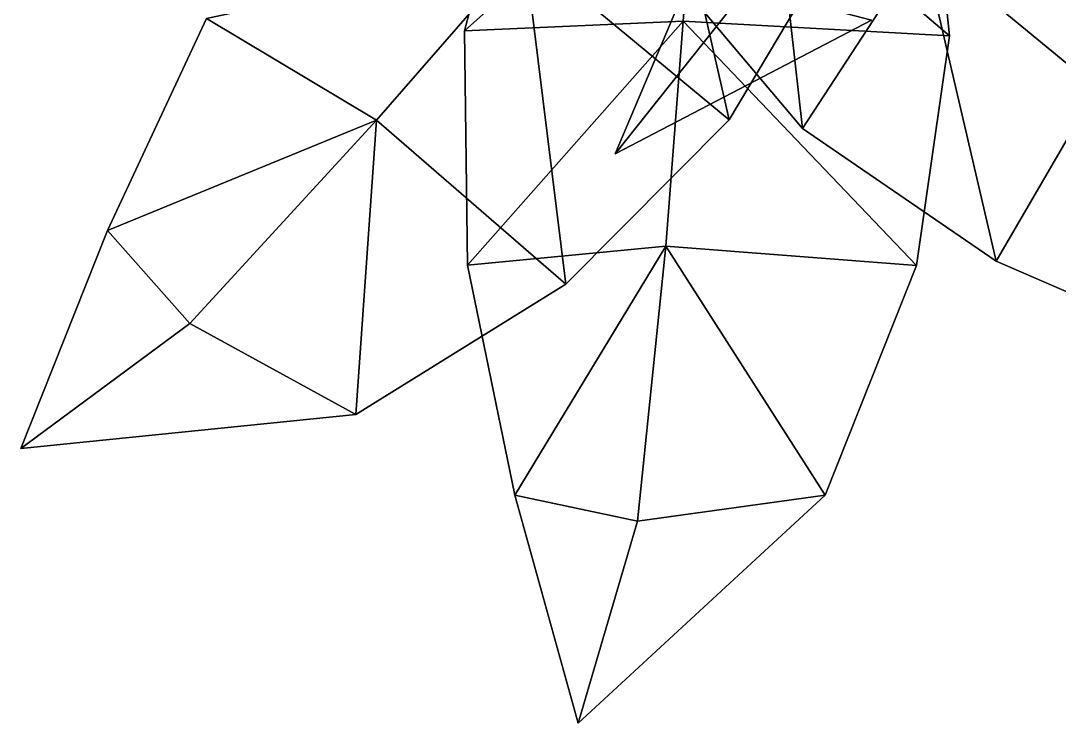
# Model space of a CAD drawing. Header units: metres. Extents: x -219 to 389, y -251 to 301.
# Drawn here: x -179.7 to 12.5, y -251.5 to -121.5 of the extents above; entities that cross this region are included whole.
import ezdxf

# ---------------------------------------------------------------- set-up
doc = ezdxf.new("R2010")
doc.units = ezdxf.units.M

msp = doc.modelspace()

# ---------------------------------------------------------------- linework, layer by layer
at = {"layer": 'Breeder_Leaf', "color": 3}
for points in [[(-62.05539, -80.5891, 184.4259), (-48.5805, -139.8444, 160.7608), (-86.4434, -108.4844, 177.0764)], [(-62.05539, -80.5891, 184.4259), (-86.4434, -108.4844, 177.0764), (-48.5805, -139.8444, 160.7608)], [(-62.05539, -80.5891, 184.4259), (-30.5445, -109.5901, 166.8366), (-48.5805, -139.8444, 160.7608)], [(-62.05539, -80.5891, 184.4259), (-48.5805, -139.8444, 160.7608), (-30.5445, -109.5901, 166.8366)], [(-34.9822, -141.4525, 198.0805), (-58.347, -113.7077, 198.2978), (-41.4548, -83.7103, 184.6386)], [(-34.9822, -141.4525, 198.0805), (-41.4548, -83.7103, 184.6386), (-58.347, -113.7077, 198.2978)], [(-34.9822, -141.4525, 198.0805), (-41.4548, -83.7103, 184.6386), (-12.7915, -107.4019, 178)], [(-34.9822, -141.4525, 198.0805), (-12.7915, -107.4019, 178), (-41.4548, -83.7103, 184.6386)], [(-97.5576, -123.4195, 197.5488), (-54.1561, -84.6644, 184.469), (-57.05573, -121.6322, 177.2636)], [(-97.5576, -123.4195, 197.5488), (-57.05573, -121.6322, 177.2636), (-54.1561, -84.6644, 184.469)], [(-97.5576, -123.4195, 197.5488), (-88.3297, -88.3472, 198.2662), (-54.1561, -84.6644, 184.469)], [(-97.5576, -123.4195, 197.5488), (-54.1561, -84.6644, 184.469), (-88.3297, -88.3472, 198.2662)], [(-54.1561, -84.6644, 184.469), (-7.7963, -124.3466, 161.4712), (-57.05573, -121.6322, 177.2636)], [(-54.1561, -84.6644, 184.469), (-57.05573, -121.6322, 177.2636), (-7.7963, -124.3466, 161.4712)], [(-54.1561, -84.6644, 184.469), (-11.3907, -89.2734, 167.3443), (-7.7963, -124.3466, 161.4712)], [(-54.1561, -84.6644, 184.469), (-7.7963, -124.3466, 161.4712), (-11.3907, -89.2734, 167.3443)], [(-69.6927, -146.148, 328.5981), (-50.04277, -99.7697, 353.4245), (-45.2409, -115.3822, 333.3679)], [(-69.6927, -146.148, 328.5981), (-45.2409, -115.3822, 333.3679), (-50.04277, -99.7697, 353.4245)], [(-12.7915, -107.4019, 178), (49.2769, -98.2246, 160.3172), (19.4762, -134.0183, 170.6387)], [(-12.7915, -107.4019, 178), (19.4762, -134.0183, 170.6387), (49.2769, -98.2246, 160.3172)], [(-12.7915, -107.4019, 178), (0.8328, -165.9736, 195.2332), (-34.9822, -141.4525, 198.0805)], [(-12.7915, -107.4019, 178), (-34.9822, -141.4525, 198.0805), (0.8328, -165.9736, 195.2332)], [(0.8328, -165.9736, 195.2332), (-12.7915, -107.4019, 178), (19.4762, -134.0183, 170.6387)], [(0.8328, -165.9736, 195.2332), (19.4762, -134.0183, 170.6387), (-12.7915, -107.4019, 178)], [(-145.3178, -121.1217, 194.0278), (-86.4434, -108.4844, 177.0764), (-113.8439, -139.8918, 168.9145)], [(-145.3178, -121.1217, 194.0278), (-113.8439, -139.8918, 168.9145), (-86.4434, -108.4844, 177.0764)], [(-86.4434, -108.4844, 177.0764), (-78.7949, -170.277, 157.7743), (-113.8439, -139.8918, 168.9145)], [(-86.4434, -108.4844, 177.0764), (-113.8439, -139.8918, 168.9145), (-78.7949, -170.277, 157.7743)], [(-48.5805, -139.8444, 160.7608), (-78.7949, -170.277, 157.7743), (-86.4434, -108.4844, 177.0764)], [(-48.5805, -139.8444, 160.7608), (-86.4434, -108.4844, 177.0764), (-78.7949, -170.277, 157.7743)], [(-22.2335, -121.4346, 321.5267), (-69.6927, -146.148, 328.5981), (-45.2409, -115.3822, 333.3679)], [(-22.2335, -121.4346, 321.5267), (-45.2409, -115.3822, 333.3679), (-69.6927, -146.148, 328.5981)], [(-113.8439, -139.8918, 168.9145), (-163.6774, -160.3523, 180.9379), (-145.3178, -121.1217, 194.0278)], [(-113.8439, -139.8918, 168.9145), (-145.3178, -121.1217, 194.0278), (-163.6774, -160.3523, 180.9379)], [(-57.05573, -121.6322, 177.2636), (-96.9953, -166.7705, 194.0149), (-97.5576, -123.4195, 197.5488)], [(-57.05573, -121.6322, 177.2636), (-97.5576, -123.4195, 197.5488), (-96.9953, -166.7705, 194.0149)], [(-96.9953, -166.7705, 194.0149), (-57.05573, -121.6322, 177.2636), (-60.2748, -163.2192, 169.2643)], [(-96.9953, -166.7705, 194.0149), (-60.2748, -163.2192, 169.2643), (-57.05573, -121.6322, 177.2636)], [(-57.05573, -121.6322, 177.2636), (-13.91, -166.8022, 158.6216), (-60.2748, -163.2192, 169.2643)], [(-57.05573, -121.6322, 177.2636), (-60.2748, -163.2192, 169.2643), (-13.91, -166.8022, 158.6216)], [(-7.7963, -124.3466, 161.4712), (-13.91, -166.8022, 158.6216), (-57.05573, -121.6322, 177.2636)], [(-7.7963, -124.3466, 161.4712), (-57.05573, -121.6322, 177.2636), (-13.91, -166.8022, 158.6216)], [(19.4762, -134.0183, 170.6387), (40.8264, -183.3546, 183.1552), (0.8328, -165.9736, 195.2332)], [(19.4762, -134.0183, 170.6387), (0.8328, -165.9736, 195.2332), (40.8264, -183.3546, 183.1552)], [(-148.4236, -177.513, 155.7234), (-163.6774, -160.3523, 180.9379), (-113.8439, -139.8918, 168.9145)], [(-148.4236, -177.513, 155.7234), (-113.8439, -139.8918, 168.9145), (-163.6774, -160.3523, 180.9379)], [(-113.8439, -139.8918, 168.9145), (-117.6953, -194.3359, 155.2612), (-148.4236, -177.513, 155.7234)], [(-113.8439, -139.8918, 168.9145), (-148.4236, -177.513, 155.7234), (-117.6953, -194.3359, 155.2612)], [(-78.7949, -170.277, 157.7743), (-117.6953, -194.3359, 155.2612), (-113.8439, -139.8918, 168.9145)], [(-78.7949, -170.277, 157.7743), (-113.8439, -139.8918, 168.9145), (-117.6953, -194.3359, 155.2612)], [(-179.7036, -200.6421, 120.9297), (-163.6774, -160.3523, 180.9379), (-148.4236, -177.513, 155.7234)], [(-179.7036, -200.6421, 120.9297), (-148.4236, -177.513, 155.7234), (-163.6774, -160.3523, 180.9379)], [(-60.2748, -163.2192, 169.2643), (-88.2421, -209.2795, 181.2158), (-96.9953, -166.7705, 194.0149)], [(-60.2748, -163.2192, 169.2643), (-96.9953, -166.7705, 194.0149), (-88.2421, -209.2795, 181.2158)], [(-65.5075, -214.0973, 156.2585), (-88.2421, -209.2795, 181.2158), (-60.2748, -163.2192, 169.2643)], [(-65.5075, -214.0973, 156.2585), (-60.2748, -163.2192, 169.2643), (-88.2421, -209.2795, 181.2158)], [(-60.2748, -163.2192, 169.2643), (-30.8014, -209.3095, 156.1339), (-65.5075, -214.0973, 156.2585)], [(-60.2748, -163.2192, 169.2643), (-65.5075, -214.0973, 156.2585), (-30.8014, -209.3095, 156.1339)], [(-13.91, -166.8022, 158.6216), (-30.8014, -209.3095, 156.1339), (-60.2748, -163.2192, 169.2643)], [(-13.91, -166.8022, 158.6216), (-60.2748, -163.2192, 169.2643), (-30.8014, -209.3095, 156.1339)], [(-117.6953, -194.3359, 155.2612), (-179.7036, -200.6421, 120.9297), (-148.4236, -177.513, 155.7234)], [(-117.6953, -194.3359, 155.2612), (-148.4236, -177.513, 155.7234), (-179.7036, -200.6421, 120.9297)], [(-76.4967, -251.4714, 121.5251), (-88.2421, -209.2795, 181.2158), (-65.5075, -214.0973, 156.2585)], [(-76.4967, -251.4714, 121.5251), (-65.5075, -214.0973, 156.2585), (-88.2421, -209.2795, 181.2158)], [(-30.8014, -209.3095, 156.1339), (-76.4967, -251.4714, 121.5251), (-65.5075, -214.0973, 156.2585)], [(-30.8014, -209.3095, 156.1339), (-65.5075, -214.0973, 156.2585), (-76.4967, -251.4714, 121.5251)]]:
    msp.add_3dface(points, dxfattribs=at)

doc.saveas('drawing.dxf')
